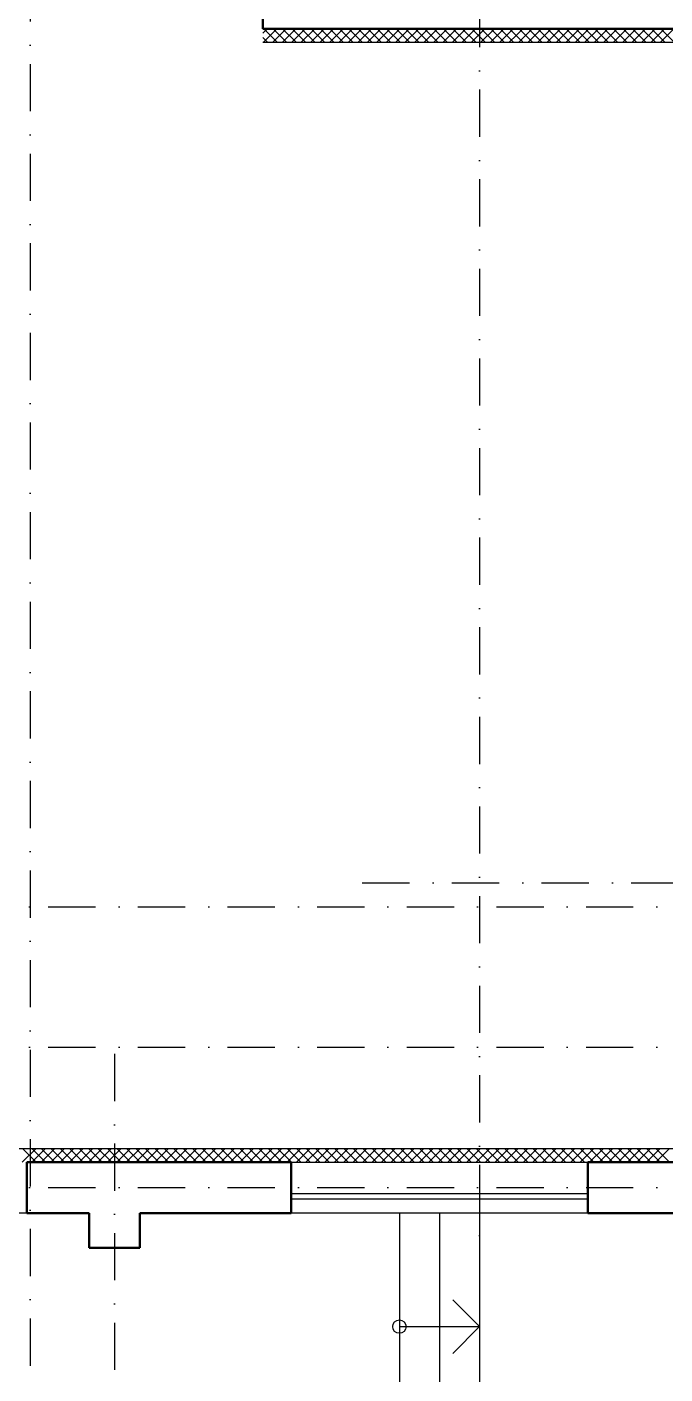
# Model space of a CAD drawing. Extents: x -1560602 to 321118, y -2308202 to -430103.
# Drawn here: x -1503551 to -1498779, y -2274889 to -2264810 of the extents above; entities that cross this region are included whole.
import ezdxf

# ---------------------------------------------------------------- set-up
doc = ezdxf.new("R2010")
doc.units = 0
doc.header["$MEASUREMENT"] = 0
doc.linetypes.add('Dot & Dashed', pattern=[670.277762, 352.777767, -176.388884, 0, -141.111112])
doc.linetypes.add('Штрихпунктирная', pattern=[0.670278, 0.352778, -0.176389, 0, -0.141111])
doc.layers.get('0').update_dxf_attribs({"color": 255, "linetype": 'CONTINUOUS'})
for name, color, linetype in [('Оси', 253, 'Dot & Dashed'), ('отделка', 240, 'CONTINUOUS'), ('Утеплитель', 6, 'CONTINUOUS')]:
    doc.layers.add(name, color=color, linetype=linetype)
doc.layers.add('стены', color=5, linetype='CONTINUOUS', lineweight=50)

msp = doc.modelspace()

# ---------------------------------------------------------------- linework, layer by layer
at = {"color": 0, "ltscale": 100}
for p, q in [((-1500765.7, -2273683.6), (-1500765.7, -2275383.6)), ((-1500465.7, -2273683.6), (-1500465.7, -2275383.6)), ((-1500165.7, -2273683.6), (-1500165.7, -2275383.6)), ((-1500165.7, -2274533.6), (-1500365.7, -2274333.6)), ((-1500765.7, -2274533.6), (-1500165.7, -2274533.6)), ((-1500165.7, -2274533.6), (-1500365.7, -2274733.6))]:
    msp.add_line(p, q, dxfattribs=at)
msp.add_circle((-1500765.7, -2274533.6), 50, dxfattribs=at)
at = {"layer": 'Оси', "color": 0, "linetype": 'Штрихпунктирная', "lineweight": -3, "ltscale": 1000}
for p, q in [((-1500165.7, -2238463.9), (-1500165.7, -2295548.9)), ((-1503525.7, -2240283.9), (-1503525.7, -2295575.6)), ((-1501043, -2271213.9), (-1478850.7, -2271213.9)), ((-1556351.1, -2271393.9), (-1496895.7, -2271393.9)), ((-1556351.1, -2272443.9), (-1496895.7, -2272443.9)), ((-1502895.7, -2272493.6), (-1502895.7, -2295560.8)), ((-1556351.1, -2273493.9), (-1496895.7, -2273493.9))]:
    msp.add_line(p, q, dxfattribs=at)
at = {"layer": 'отделка', "color": 0, "ltscale": 100}
for p, q in [((-1501575.7, -2273303.6), (-1499355.7, -2273303.6)), ((-1501575.7, -2273538.6), (-1499355.7, -2273538.6)), ((-1501575.7, -2273578.6), (-1499355.7, -2273578.6)), ((-1503550.7, -2273683.6), (-1505770.7, -2273683.6)), ((-1499355.7, -2273683.6), (-1501575.7, -2273683.6))]:
    msp.add_line(p, q, dxfattribs=at)
at = {"layer": 'стены', "color": 0, "linetype": 'Continuous'}
for p, q in [((-1501785.7, -2264823.9), (-1501785.7, -2264313.9)), ((-1501785.7, -2264823.9), (-1500355.7, -2264823.9)), ((-1500355.7, -2264823.9), (-1499931.7, -2264823.9)), ((-1499931.7, -2264823.9), (-1494485.7, -2264823.9)), ((-1499931.7, -2264823.9), (-1499931.7, -2264823.9)), ((-1501575.7, -2273303.6), (-1503550.7, -2273303.6)), ((-1503550.7, -2273303.6), (-1503550.7, -2273373.6)), ((-1503550.7, -2273303.6), (-1503550.7, -2273373.6)), ((-1503550.7, -2273373.6), (-1503550.7, -2273683.6)), ((-1501575.7, -2273303.6), (-1501575.7, -2273373.6)), ((-1501575.7, -2273303.6), (-1501575.7, -2273373.6)), ((-1501575.7, -2273373.6), (-1501575.7, -2273683.6)), ((-1498045.7, -2273303.6), (-1499355.7, -2273303.6)), ((-1499355.7, -2273303.6), (-1499355.7, -2273683.6)), ((-1503550.7, -2273683.6), (-1503085.7, -2273683.6)), ((-1503085.7, -2273683.6), (-1503085.7, -2273943.6)), ((-1502705.7, -2273943.6), (-1502705.7, -2273683.6)), ((-1502705.7, -2273683.6), (-1501575.7, -2273683.6)), ((-1499355.7, -2273683.6), (-1498125.7, -2273683.6)), ((-1502705.7, -2273943.6), (-1503085.7, -2273943.6))]:
    msp.add_line(p, q, dxfattribs=at)
at = {"layer": 'Утеплитель', "color": 0, "linetype": 'Continuous'}
for p, q in [((-1501785.7, -2264857), (-1501752.6, -2264823.9)), ((-1501750.8, -2264923.9), (-1501785.7, -2264888.9)), ((-1501781.9, -2264923.9), (-1501681.9, -2264823.9)), ((-1501680, -2264923.9), (-1501780, -2264823.9)), ((-1501711.2, -2264923.9), (-1501611.2, -2264823.9)), ((-1501609.3, -2264923.9), (-1501709.3, -2264823.9)), ((-1501640.5, -2264923.9), (-1501540.5, -2264823.9)), ((-1501538.6, -2264923.9), (-1501638.6, -2264823.9)), ((-1501569.8, -2264923.9), (-1501469.8, -2264823.9)), ((-1501467.9, -2264923.9), (-1501567.9, -2264823.9)), ((-1501499.1, -2264923.9), (-1501399.1, -2264823.9)), ((-1501397.2, -2264923.9), (-1501497.2, -2264823.9)), ((-1501428.4, -2264923.9), (-1501328.4, -2264823.9)), ((-1501326.5, -2264923.9), (-1501426.5, -2264823.9)), ((-1501357.7, -2264923.9), (-1501257.7, -2264823.9)), ((-1501255.8, -2264923.9), (-1501355.8, -2264823.9)), ((-1501287, -2264923.9), (-1501187, -2264823.9)), ((-1501185.1, -2264923.9), (-1501285.1, -2264823.9)), ((-1501216.2, -2264923.9), (-1501116.2, -2264823.9)), ((-1501114.4, -2264923.9), (-1501214.4, -2264823.9)), ((-1501145.5, -2264923.9), (-1501045.5, -2264823.9)), ((-1501043.6, -2264923.9), (-1501143.6, -2264823.9)), ((-1501074.8, -2264923.9), (-1500974.8, -2264823.9)), ((-1500972.9, -2264923.9), (-1501072.9, -2264823.9)), ((-1501004.1, -2264923.9), (-1500904.1, -2264823.9)), ((-1500902.2, -2264923.9), (-1501002.2, -2264823.9)), ((-1500933.4, -2264923.9), (-1500833.4, -2264823.9)), ((-1500831.5, -2264923.9), (-1500931.5, -2264823.9)), ((-1500862.7, -2264923.9), (-1500762.7, -2264823.9)), ((-1500760.8, -2264923.9), (-1500860.8, -2264823.9)), ((-1500792, -2264923.9), (-1500692, -2264823.9)), ((-1500690.1, -2264923.9), (-1500790.1, -2264823.9)), ((-1500721.3, -2264923.9), (-1500621.3, -2264823.9)), ((-1500619.4, -2264923.9), (-1500719.4, -2264823.9)), ((-1500650.6, -2264923.9), (-1500550.6, -2264823.9)), ((-1500548.7, -2264923.9), (-1500648.7, -2264823.9)), ((-1500579.8, -2264923.9), (-1500479.8, -2264823.9)), ((-1500478, -2264923.9), (-1500578, -2264823.9)), ((-1500509.1, -2264923.9), (-1500409.1, -2264823.9)), ((-1500407.3, -2264923.9), (-1500507.3, -2264823.9)), ((-1500438.4, -2264923.9), (-1500338.4, -2264823.9)), ((-1500336.5, -2264923.9), (-1500436.5, -2264823.9)), ((-1500367.7, -2264923.9), (-1500267.7, -2264823.9)), ((-1500265.8, -2264923.9), (-1500365.8, -2264823.9)), ((-1500297, -2264923.9), (-1500197, -2264823.9)), ((-1500195.1, -2264923.9), (-1500295.1, -2264823.9)), ((-1500226.3, -2264923.9), (-1500126.3, -2264823.9)), ((-1500124.4, -2264923.9), (-1500224.4, -2264823.9)), ((-1500155.6, -2264923.9), (-1500055.6, -2264823.9)), ((-1500053.7, -2264923.9), (-1500153.7, -2264823.9)), ((-1500084.9, -2264923.9), (-1499984.9, -2264823.9)), ((-1499983, -2264923.9), (-1500083, -2264823.9)), ((-1500014.2, -2264923.9), (-1499923.6, -2264833.3)), ((-1499912.3, -2264923.9), (-1500012.3, -2264823.9)), ((-1499943.5, -2264923.9), (-1499890.9, -2264871.3)), ((-1499871.2, -2264894.2), (-1499941.6, -2264823.9)), ((-1499923.6, -2264833.3), (-1499914.2, -2264823.9)), ((-1499890.9, -2264871.3), (-1499845.7, -2264826.2)), ((-1499872.7, -2264923.9), (-1499858.2, -2264909.4)), ((-1499845.7, -2264919.7), (-1499871.2, -2264894.2)), ((-1499845.7, -2264849), (-1499870.9, -2264823.9)), ((-1499858.2, -2264909.4), (-1499845.7, -2264896.9)), ((-1499845.7, -2264826.2), (-1499843.5, -2264823.9)), ((-1499845.7, -2264896.9), (-1499772.7, -2264823.9)), ((-1499770.9, -2264923.9), (-1499845.7, -2264849)), ((-1499841.6, -2264923.9), (-1499845.7, -2264919.7)), ((-1499802, -2264923.9), (-1499702, -2264823.9)), ((-1499700.1, -2264923.9), (-1499800.1, -2264823.9)), ((-1499731.3, -2264923.9), (-1499631.3, -2264823.9)), ((-1499629.4, -2264923.9), (-1499729.4, -2264823.9)), ((-1499660.6, -2264923.9), (-1499560.6, -2264823.9)), ((-1499558.7, -2264923.9), (-1499658.7, -2264823.9)), ((-1499589.9, -2264923.9), (-1499489.9, -2264823.9)), ((-1499488, -2264923.9), (-1499588, -2264823.9)), ((-1499519.2, -2264923.9), (-1499419.2, -2264823.9)), ((-1499417.3, -2264923.9), (-1499517.3, -2264823.9)), ((-1499448.5, -2264923.9), (-1499348.5, -2264823.9)), ((-1499346.6, -2264923.9), (-1499446.6, -2264823.9)), ((-1499377.8, -2264923.9), (-1499277.8, -2264823.9)), ((-1499275.9, -2264923.9), (-1499375.9, -2264823.9)), ((-1499307.1, -2264923.9), (-1499207.1, -2264823.9)), ((-1499205.2, -2264923.9), (-1499305.2, -2264823.9)), ((-1499236.3, -2264923.9), (-1499136.3, -2264823.9)), ((-1499134.5, -2264923.9), (-1499234.5, -2264823.9)), ((-1499165.6, -2264923.9), (-1499065.6, -2264823.9)), ((-1499063.7, -2264923.9), (-1499163.7, -2264823.9)), ((-1499094.9, -2264923.9), (-1498994.9, -2264823.9)), ((-1498993, -2264923.9), (-1499093, -2264823.9)), ((-1499024.2, -2264923.9), (-1498924.2, -2264823.9)), ((-1498922.3, -2264923.9), (-1499022.3, -2264823.9)), ((-1498953.5, -2264923.9), (-1498853.5, -2264823.9)), ((-1498851.6, -2264923.9), (-1498951.6, -2264823.9)), ((-1498882.8, -2264923.9), (-1498782.8, -2264823.9)), ((-1498780.9, -2264923.9), (-1498880.9, -2264823.9)), ((-1498812.1, -2264923.9), (-1498712.1, -2264823.9)), ((-1498710.2, -2264923.9), (-1498810.2, -2264823.9)), ((-1501785.7, -2264923.9), (-1499845.7, -2264923.9)), ((-1499845.7, -2264923.9), (-1494585.7, -2264923.9)), ((-1498095.7, -2273203.6), (-1508630.7, -2273203.6)), ((-1503585.5, -2273303.6), (-1503485.5, -2273203.6)), ((-1503482.7, -2273303.6), (-1503582.7, -2273203.6)), ((-1503514.8, -2273303.6), (-1503414.8, -2273203.6)), ((-1503412, -2273303.6), (-1503512, -2273203.6)), ((-1503444.1, -2273303.6), (-1503344.1, -2273203.6)), ((-1503341.3, -2273303.6), (-1503441.3, -2273203.6)), ((-1503373.4, -2273303.6), (-1503273.4, -2273203.6)), ((-1503270.6, -2273303.6), (-1503370.6, -2273203.6)), ((-1503302.6, -2273303.6), (-1503202.6, -2273203.6)), ((-1503199.9, -2273303.6), (-1503299.9, -2273203.6)), ((-1503231.9, -2273303.6), (-1503131.9, -2273203.6)), ((-1503129.2, -2273303.6), (-1503229.2, -2273203.6)), ((-1503161.2, -2273303.6), (-1503061.2, -2273203.6)), ((-1503058.5, -2273303.6), (-1503158.5, -2273203.6)), ((-1503090.5, -2273303.6), (-1502990.5, -2273203.6)), ((-1502987.8, -2273303.6), (-1503087.8, -2273203.6)), ((-1503019.8, -2273303.6), (-1502919.8, -2273203.6)), ((-1502917, -2273303.6), (-1503017, -2273203.6)), ((-1502949.1, -2273303.6), (-1502849.1, -2273203.6)), ((-1502846.3, -2273303.6), (-1502946.3, -2273203.6)), ((-1502878.4, -2273303.6), (-1502778.4, -2273203.6)), ((-1502775.6, -2273303.6), (-1502875.6, -2273203.6)), ((-1502807.7, -2273303.6), (-1502707.7, -2273203.6)), ((-1502704.9, -2273303.6), (-1502804.9, -2273203.6)), ((-1502737, -2273303.6), (-1502637, -2273203.6)), ((-1502634.2, -2273303.6), (-1502734.2, -2273203.6)), ((-1502666.3, -2273303.6), (-1502566.3, -2273203.6)), ((-1502563.5, -2273303.6), (-1502663.5, -2273203.6)), ((-1502595.5, -2273303.6), (-1502495.5, -2273203.6)), ((-1502492.8, -2273303.6), (-1502592.8, -2273203.6)), ((-1502524.8, -2273303.6), (-1502424.8, -2273203.6)), ((-1502422.1, -2273303.6), (-1502522.1, -2273203.6)), ((-1502454.1, -2273303.6), (-1502354.1, -2273203.6)), ((-1502351.4, -2273303.6), (-1502451.4, -2273203.6)), ((-1502383.4, -2273303.6), (-1502283.4, -2273203.6)), ((-1502280.6, -2273303.6), (-1502380.6, -2273203.6)), ((-1502312.7, -2273303.6), (-1502212.7, -2273203.6)), ((-1502209.9, -2273303.6), (-1502309.9, -2273203.6)), ((-1502242, -2273303.6), (-1502142, -2273203.6)), ((-1502139.2, -2273303.6), (-1502239.2, -2273203.6)), ((-1502171.3, -2273303.6), (-1502071.3, -2273203.6)), ((-1502068.5, -2273303.6), (-1502168.5, -2273203.6)), ((-1502100.6, -2273303.6), (-1502000.6, -2273203.6)), ((-1501997.8, -2273303.6), (-1502097.8, -2273203.6)), ((-1502029.9, -2273303.6), (-1501929.9, -2273203.6)), ((-1501927.1, -2273303.6), (-1502027.1, -2273203.6)), ((-1501959.1, -2273303.6), (-1501859.1, -2273203.6)), ((-1501856.4, -2273303.6), (-1501956.4, -2273203.6)), ((-1501888.4, -2273303.6), (-1501788.4, -2273203.6)), ((-1501785.7, -2273303.6), (-1501885.7, -2273203.6)), ((-1501817.7, -2273303.6), (-1501717.7, -2273203.6)), ((-1501715, -2273303.6), (-1501815, -2273203.6)), ((-1501747, -2273303.6), (-1501647, -2273203.6)), ((-1501644.2, -2273303.6), (-1501744.2, -2273203.6)), ((-1501676.3, -2273303.6), (-1501576.3, -2273203.6)), ((-1501573.5, -2273303.6), (-1501673.5, -2273203.6)), ((-1501605.6, -2273303.6), (-1501505.6, -2273203.6)), ((-1501502.8, -2273303.6), (-1501602.8, -2273203.6)), ((-1501534.9, -2273303.6), (-1501434.9, -2273203.6)), ((-1501432.1, -2273303.6), (-1501532.1, -2273203.6)), ((-1501464.2, -2273303.6), (-1501364.2, -2273203.6)), ((-1501361.4, -2273303.6), (-1501461.4, -2273203.6)), ((-1501393.5, -2273303.6), (-1501293.5, -2273203.6)), ((-1501290.7, -2273303.6), (-1501390.7, -2273203.6)), ((-1501322.7, -2273303.6), (-1501222.7, -2273203.6)), ((-1501220, -2273303.6), (-1501320, -2273203.6)), ((-1501252, -2273303.6), (-1501152, -2273203.6)), ((-1501149.3, -2273303.6), (-1501249.3, -2273203.6)), ((-1501181.3, -2273303.6), (-1501081.3, -2273203.6)), ((-1501078.6, -2273303.6), (-1501178.6, -2273203.6)), ((-1501110.6, -2273303.6), (-1501010.6, -2273203.6)), ((-1501007.9, -2273303.6), (-1501107.9, -2273203.6)), ((-1501039.9, -2273303.6), (-1500939.9, -2273203.6)), ((-1500937.1, -2273303.6), (-1501037.1, -2273203.6)), ((-1500969.2, -2273303.6), (-1500869.2, -2273203.6)), ((-1500866.4, -2273303.6), (-1500966.4, -2273203.6)), ((-1500898.5, -2273303.6), (-1500798.5, -2273203.6)), ((-1500795.7, -2273303.6), (-1500895.7, -2273203.6)), ((-1500827.8, -2273303.6), (-1500727.8, -2273203.6)), ((-1500725, -2273303.6), (-1500825, -2273203.6)), ((-1500757.1, -2273303.6), (-1500657.1, -2273203.6)), ((-1500654.3, -2273303.6), (-1500754.3, -2273203.6)), ((-1500686.4, -2273303.6), (-1500586.4, -2273203.6)), ((-1500583.6, -2273303.6), (-1500683.6, -2273203.6)), ((-1500615.6, -2273303.6), (-1500515.6, -2273203.6)), ((-1500512.9, -2273303.6), (-1500612.9, -2273203.6)), ((-1500544.9, -2273303.6), (-1500444.9, -2273203.6)), ((-1500442.2, -2273303.6), (-1500542.2, -2273203.6)), ((-1500474.2, -2273303.6), (-1500374.2, -2273203.6)), ((-1500371.5, -2273303.6), (-1500471.5, -2273203.6)), ((-1500403.5, -2273303.6), (-1500303.5, -2273203.6)), ((-1500300.7, -2273303.6), (-1500400.7, -2273203.6)), ((-1500332.8, -2273303.6), (-1500232.8, -2273203.6)), ((-1500230, -2273303.6), (-1500330, -2273203.6)), ((-1500262.1, -2273303.6), (-1500162.1, -2273203.6)), ((-1500159.3, -2273303.6), (-1500259.3, -2273203.6)), ((-1500191.4, -2273303.6), (-1500091.4, -2273203.6)), ((-1500088.6, -2273303.6), (-1500188.6, -2273203.6)), ((-1500120.7, -2273303.6), (-1500020.7, -2273203.6)), ((-1500017.9, -2273303.6), (-1500117.9, -2273203.6)), ((-1500050, -2273303.6), (-1499950, -2273203.6)), ((-1499947.2, -2273303.6), (-1500047.2, -2273203.6)), ((-1499979.2, -2273303.6), (-1499879.2, -2273203.6)), ((-1499876.5, -2273303.6), (-1499976.5, -2273203.6)), ((-1499908.5, -2273303.6), (-1499808.5, -2273203.6)), ((-1499805.8, -2273303.6), (-1499905.8, -2273203.6)), ((-1499837.8, -2273303.6), (-1499737.8, -2273203.6)), ((-1499735.1, -2273303.6), (-1499835.1, -2273203.6)), ((-1499767.1, -2273303.6), (-1499667.1, -2273203.6)), ((-1499664.3, -2273303.6), (-1499764.3, -2273203.6)), ((-1499696.4, -2273303.6), (-1499596.4, -2273203.6)), ((-1499593.6, -2273303.6), (-1499693.6, -2273203.6)), ((-1499625.7, -2273303.6), (-1499525.7, -2273203.6)), ((-1499522.9, -2273303.6), (-1499622.9, -2273203.6)), ((-1499555, -2273303.6), (-1499455, -2273203.6)), ((-1499452.2, -2273303.6), (-1499552.2, -2273203.6)), ((-1499484.3, -2273303.6), (-1499384.3, -2273203.6)), ((-1499381.5, -2273303.6), (-1499481.5, -2273203.6)), ((-1499413.6, -2273303.6), (-1499313.6, -2273203.6)), ((-1499310.8, -2273303.6), (-1499410.8, -2273203.6)), ((-1499342.9, -2273303.6), (-1499242.9, -2273203.6)), ((-1499240.1, -2273303.6), (-1499340.1, -2273203.6)), ((-1499272.1, -2273303.6), (-1499172.1, -2273203.6)), ((-1499169.4, -2273303.6), (-1499269.4, -2273203.6)), ((-1499201.4, -2273303.6), (-1499101.4, -2273203.6)), ((-1499098.7, -2273303.6), (-1499198.7, -2273203.6)), ((-1499130.7, -2273303.6), (-1499030.7, -2273203.6)), ((-1499028, -2273303.6), (-1499128, -2273203.6)), ((-1499060, -2273303.6), (-1498960, -2273203.6)), ((-1498957.2, -2273303.6), (-1499057.2, -2273203.6)), ((-1498989.3, -2273303.6), (-1498889.3, -2273203.6)), ((-1498886.5, -2273303.6), (-1498986.5, -2273203.6)), ((-1498918.6, -2273303.6), (-1498818.6, -2273203.6)), ((-1498815.8, -2273303.6), (-1498915.8, -2273203.6)), ((-1498847.9, -2273303.6), (-1498747.9, -2273203.6)), ((-1498745.1, -2273303.6), (-1498845.1, -2273203.6))]:
    msp.add_line(p, q, dxfattribs=at)

doc.saveas('drawing.dxf')
